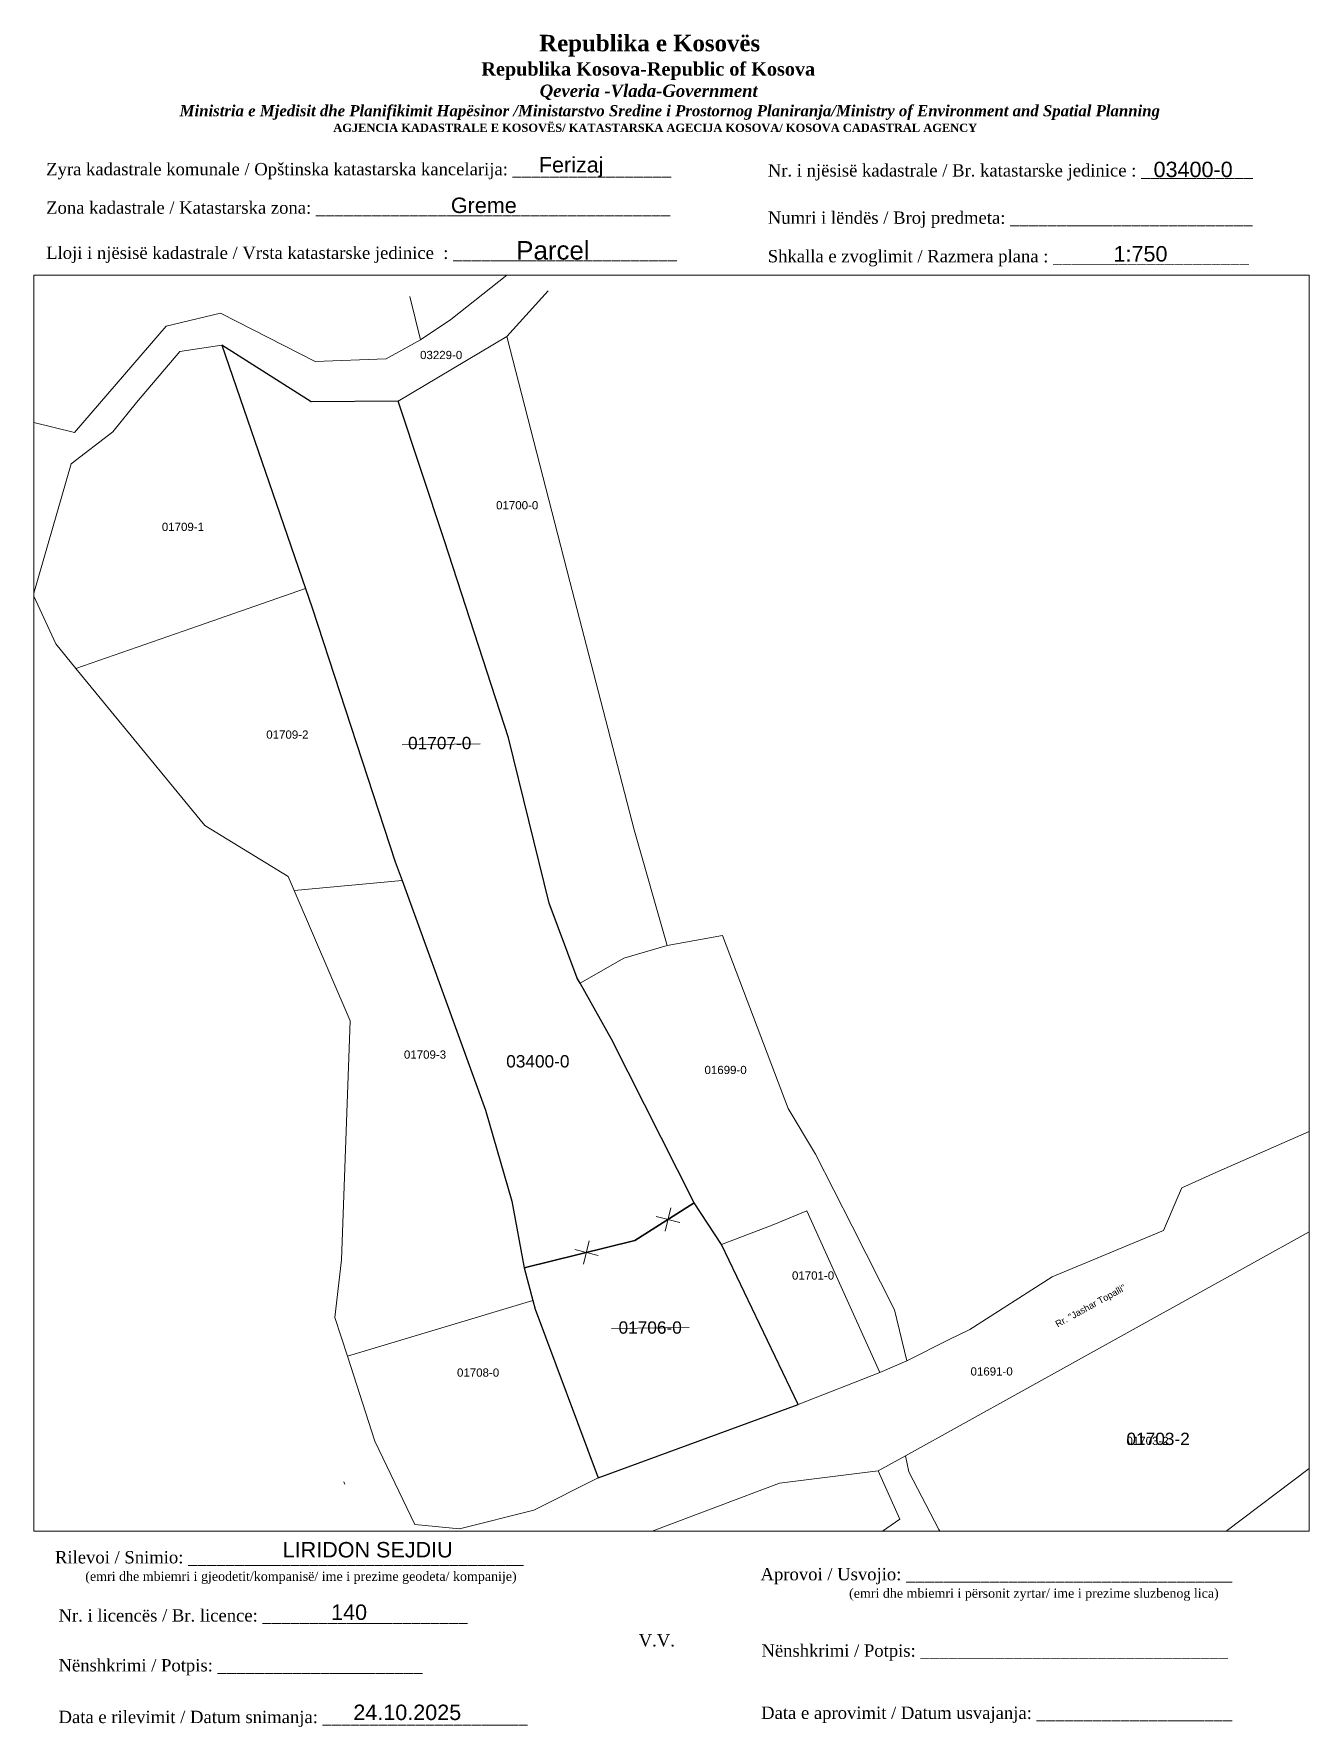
# Paper-space layout 'shpijat' of a CAD drawing. Header units: metres, sheet in millimetres. Extents: x 1 to 208, y 2 to 276.
# The model-space entities are those that its viewports show. They can reach past a viewport. Long polylines and large blocks are cut down to what shows.
import ezdxf

# ---------------------------------------------------------------- set-up
doc = ezdxf.new("R2010")
doc.units = ezdxf.units.M
doc.layers.get('0').update_dxf_attribs({"lineweight": 0})
for name, color, linetype, lineweight in [('Korniza e jashtme', 7, 'Continuous', 0), ('Nr Parceles Baze', 7, 'Continuous', 0), ('Nr-Kojshi', 251, 'Continuous', 0), ('Parc-Kojshi', 251, 'Continuous', 0), ('Parc-Re', 1, 'Continuous', 0), ('Parcela Baze', 7, 'Continuous', 0), ('ParcReNet_12', 4, 'Continuous', 0)]:
    doc.layers.add(name, color=color, linetype=linetype, lineweight=lineweight)
doc.styles.get("Standard").update_dxf_attribs({"font": 'arial.ttf'})

msp = doc.modelspace()

# ---------------------------------------------------------------- linework, layer by layer
at = {"layer": 'Parc-Kojshi'}
for points in [[(7514498.27, 4686643.46), (7514487.8, 4686635.15)], [(7514484.11, 4686632.69), (7514482.81, 4686637.97)], [(7514494.63, 4686633.12), (7514499.65, 4686638.67)], [(7514459.8, 4686635.92), (7514453.23, 4686634.35)], [(7514471.34, 4686630.07), (7514459.8, 4686635.92)], [(7514453.23, 4686634.35), (7514442.09, 4686621.46)], [(7514487.8, 4686635.15), (7514484.11, 4686632.69)], [(7514454.87, 4686631.28), (7514459.97, 4686632.06)], [(7514484.11, 4686632.69), (7514479.96, 4686630.38)], [(7514481.42, 4686625.24), (7514494.63, 4686633.12)], [(7514502.28, 4686603.34), (7514494.63, 4686633.12)], [(7514449.62, 4686625.1), (7514454.87, 4686631.28)], [(7514479.96, 4686630.38), (7514471.34, 4686630.07)], [(7514446.74, 4686621.54), (7514449.62, 4686625.1)], [(7514442.09, 4686621.46), (7514436.13, 4686622.91)], [(7514441.65, 4686617.64), (7514446.74, 4686621.54)], [(7514437.07, 4686601.7), (7514441.65, 4686617.64)], [(7514510.11, 4686573.17), (7514502.28, 4686603.34)], [(7514439.79, 4686595.76), (7514437.07, 4686601.7)], [(7514456.2, 4686597.65), (7514470.15, 4686602.51)], [(7514470.15, 4686602.51), (7514470.97, 4686600.14)], [(7514442.23, 4686592.79), (7514456.2, 4686597.65)], [(7514442.23, 4686592.79), (7514439.79, 4686595.76)], [(7514457.92, 4686573.71), (7514442.23, 4686592.79)], [(7514468.05, 4686567.49), (7514457.92, 4686573.71)], [(7514514.11, 4686559.11), (7514510.11, 4686573.17)], [(7514468.77, 4686565.8), (7514468.05, 4686567.49)], [(7514468.77, 4686565.8), (7514481.89, 4686567.02)], [(7514475.56, 4686549.96), (7514468.77, 4686565.8)], [(7514520.82, 4686560.35), (7514514.11, 4686559.11)], [(7514528.79, 4686539.32), (7514520.82, 4686560.35)], [(7514508.84, 4686557.6), (7514503.52, 4686554.54)], [(7514514.11, 4686559.11), (7514508.84, 4686557.6)], [(7514503.18, 4686555.16), (7514503.18, 4686555.14)], [(7514503.18, 4686555.14), (7514503.52, 4686554.54)], [(7514474.54, 4686520.96), (7514475.56, 4686549.96)], [(7514532.12, 4686533.78), (7514528.79, 4686539.32)], [(7514593.56, 4686537.15), (7514580.77, 4686531.54)], [(7514536.57, 4686525.03), (7514532.12, 4686533.78)], [(7514580.77, 4686531.54), (7514576.65, 4686529.71)], [(7514576.2, 4686528.66), (7514574.42, 4686524.51)], [(7514576.65, 4686529.71), (7514576.2, 4686528.66)], [(7514526.86, 4686525.17), (7514531.06, 4686526.91)], [(7514531.06, 4686526.91), (7514539.96, 4686507.25)], [(7514520.72, 4686522.79), (7514526.86, 4686525.17)], [(7514541.72, 4686514.87), (7514536.57, 4686525.03)], [(7514574.42, 4686524.51), (7514560.88, 4686518.89)], [(7514473.73, 4686513.92), (7514474.54, 4686520.96)], [(7514550.89, 4686512.5), (7514560.88, 4686518.89)], [(7514497.79, 4686516.01), (7514475.25, 4686509.23)], [(7514543.24, 4686508.69), (7514541.72, 4686514.87)], [(7514475.25, 4686509.23), (7514473.73, 4686513.92)], [(7514550.89, 4686512.5), (7514548.37, 4686511.25)], [(7514548.37, 4686511.25), (7514543.24, 4686508.69)], [(7514475.25, 4686509.23), (7514478.59, 4686498.92)], [(7514543.24, 4686508.69), (7514539.96, 4686507.25)], [(7514539.96, 4686507.25), (7514530.02, 4686503.38)], [(7514478.59, 4686498.92), (7514483.45, 4686488.79)], [(7514539.75, 4686495.3), (7514543.08, 4686497.15)], [(7514543.46, 4686495.18), (7514543.08, 4686497.15)], [(7514474.93, 4686493.71), (7514474.79, 4686493.96)], [(7514527.74, 4686493.82), (7514490.6, 4686479.82)], [(7514497.89, 4686490.55), (7514505.72, 4686494.47)], [(7514539.75, 4686495.3), (7514527.74, 4686493.82)], [(7514542.37, 4686489.46), (7514539.75, 4686495.3)], [(7514547.13, 4686488.19), (7514543.46, 4686495.18)], [(7514488.85, 4686488.25), (7514497.89, 4686490.55)], [(7514483.45, 4686488.79), (7514488.85, 4686488.25)], [(7514492.63, 4686454.82), (7514542.37, 4686489.46)], [(7514553.86, 4686476.11), (7514547.13, 4686488.19)]]:
    msp.add_lwpolyline(points, dxfattribs=at)
at = {"layer": 'Parc-Re'}
for p, q in [((7514481.9, 4686583.51), (7514491.37, 4686583.64)), ((7514514.56, 4686527.26), (7514513.84, 4686524.41)), ((7514515.62, 4686525.47), (7514512.77, 4686526.2)), ((7514504.64, 4686523.27), (7514503.92, 4686520.42)), ((7514505.7, 4686521.49), (7514502.86, 4686522.21)), ((7514507.32, 4686512.62), (7514516.78, 4686512.74))]:
    msp.add_line(p, q, dxfattribs=at)
at = {"layer": 'Parc-Re', "flags": 128}
msp.add_lwpolyline([(7514520.72, 4686522.79), (7514517.39, 4686527.86), (7514507.35, 4686547.75), (7514503.52, 4686554.54), (7514503.18, 4686555.14), (7514503.18, 4686555.16), (7514499.77, 4686564.25), (7514494.83, 4686584.34), (7514487.05, 4686608.28), (7514481.42, 4686625.24), (7514470.82, 4686625.16), (7514459.97, 4686632.06), (7514470.15, 4686602.51), (7514470.97, 4686600.14), (7514481.06, 4686569.31), (7514481.89, 4686567.02), (7514492.01, 4686539.11), (7514495.23, 4686528.08), (7514496.74, 4686519.99), (7514497.79, 4686516.01), (7514498.06, 4686514.97), (7514505.72, 4686494.47), (7514530.02, 4686503.38)], close=True, dxfattribs=at)
at = {"layer": 'Parcela Baze', "lineweight": -3, "flags": 128}
for points in [[(7514487.05, 4686608.28), (7514481.42, 4686625.24), (7514470.82, 4686625.16), (7514459.97, 4686632.06), (7514470.15, 4686602.51), (7514470.97, 4686600.14), (7514481.06, 4686569.31), (7514481.89, 4686567.02), (7514492.01, 4686539.11), (7514495.23, 4686528.08), (7514496.74, 4686519.99), (7514510.19, 4686523.31), (7514517.39, 4686527.86), (7514507.35, 4686547.75), (7514503.52, 4686554.54), (7514503.18, 4686555.14), (7514503.18, 4686555.16), (7514499.77, 4686564.25), (7514494.83, 4686584.34)], [(7514520.72, 4686522.79), (7514517.39, 4686527.86), (7514510.19, 4686523.31), (7514496.74, 4686519.99), (7514497.79, 4686516.01), (7514498.06, 4686514.97), (7514505.72, 4686494.47), (7514530.02, 4686503.38)]]:
    msp.add_lwpolyline(points, close=True, dxfattribs=at)
at = {"layer": 'Parcela Baze'}
for points in [[(7514543.08, 4686497.15), (7514597.45, 4686527.3)], [(7514610.2, 4686509.22), (7514558.38, 4686470.17)], [(7514539.75, 4686495.3), (7514543.08, 4686497.15)], [(7514543.46, 4686495.18), (7514543.08, 4686497.15)], [(7514539.75, 4686495.3), (7514527.74, 4686493.82)], [(7514542.37, 4686489.46), (7514539.75, 4686495.3)], [(7514547.13, 4686488.19), (7514543.46, 4686495.18)], [(7514492.63, 4686454.82), (7514542.37, 4686489.46)], [(7514553.86, 4686476.11), (7514547.13, 4686488.19)]]:
    msp.add_lwpolyline(points, dxfattribs=at)
at = {"layer": 'Parcela Baze', "flags": 128}
msp.add_lwpolyline([(7514556.78, 4686469.03), (7514556.11, 4686471.55), (7514553.86, 4686476.11), (7514547.13, 4686488.19), (7514543.46, 4686495.18), (7514543.08, 4686497.15), (7514539.75, 4686495.3), (7514542.37, 4686489.46), (7514492.63, 4686454.82), (7514452.25, 4686424.69), (7514424.83, 4686406.62), (7514412.55, 4686401.39), (7514408.48, 4686389.13), (7514407.64, 4686378.98), (7514424.06, 4686384.58), (7514456.93, 4686402.03), (7514498.92, 4686427.68)], close=True, dxfattribs=at)
at = {"layer": 'ParcReNet_12', "flags": 128}
msp.add_lwpolyline([(7514494.83, 4686584.34), (7514487.05, 4686608.28), (7514481.42, 4686625.24), (7514470.82, 4686625.16), (7514459.97, 4686632.06), (7514470.15, 4686602.51), (7514470.97, 4686600.14), (7514481.06, 4686569.31), (7514481.89, 4686567.02), (7514492.01, 4686539.11), (7514495.23, 4686528.08), (7514496.74, 4686519.99), (7514497.79, 4686516.01), (7514498.06, 4686514.97), (7514505.72, 4686494.47), (7514530.02, 4686503.38), (7514520.72, 4686522.79), (7514517.39, 4686527.86), (7514507.35, 4686547.75), (7514503.52, 4686554.54), (7514503.18, 4686555.14), (7514503.18, 4686555.16), (7514499.77, 4686564.25)], close=True, dxfattribs=at)

# ---------------------------------------------------------------- texts
msp.add_text('Rr. "Jashar Topalli"', height=0.8, rotation=28.7517).set_placement((7514561.55, 4686512.72))
at = {"layer": 'Nr Parceles Baze'}
for s, p in [('01707-0', (7514482.61, 4686582.97)), ('01706-0', (7514508.19, 4686511.97)), ('01703-2', (7514569.92, 4686498.45))]:
    msp.add_text(s, height=1.5, dxfattribs=at).set_placement(p)
at = {"layer": 'Nr-Kojshi'}
for s, p in [('03229-0', (7514484.07, 4686630.36)), ('01700-0', (7514493.31, 4686612.11)), ('01709-1', (7514452.69, 4686609.48)), ('01709-2', (7514465.38, 4686584.25)), ('01709-3', (7514482.11, 4686545.38)), ('01699-0', (7514518.64, 4686543.51)), ('01701-0', (7514529.27, 4686518.54)), ('01708-0', (7514488.56, 4686506.75)), ('01691-0', (7514550.97, 4686506.89)), ('01703-2', (7514569.92, 4686498.45))]:
    msp.add_text(s, height=1, dxfattribs=at).set_placement(p)
at = {"layer": 'ParcReNet_12', "color": 1}
msp.add_text('03400-0', height=1.5, dxfattribs=at).set_placement((7514494.54, 4686544.31))

psp = doc.layouts.new('shpijat')

# ---------------------------------------------------------------- texts
for s, p in [('03400-0', (182.42, 252.84)), ('Greme', (68.56, 247.03)), ('1:750', (175.93, 239.17)), ('LIRIDON SEJDIU ', (41.3, 29.28)), ('140', (49.15, 19.16)), ('24.10.2025', (52.75, 2.94))]:
    psp.add_text(s, height=2.5).set_placement(p)
for s, insert, char_height, width, attachment_point in [('\\pi77.297;{\\fBook Antiqua|b1|i0|c0|p18;\\H1.333x;Republika e Kosovës\\fTimes New Roman|b1|i0|c0|p18;\\P\\pi67.927;\\fBook Antiqua|b1|i0|c0|p18;\\H0.8125x;Republika Kosova-Republic of Kosova\\fTimes New Roman|b1|i0|c0|p18;\\P\\pi77.378;\\fBook Antiqua|b1|i1|c0|p18;\\H0.9233x;Qeveria -Vlada-Government \\P\\pi13.032,l6,t23.033;\\fTimes New Roman|b1|i1|c0|p18;\\H0.9x;Ministria e Mjedisit dhe Planifikimit Hapësinor /Ministarstvo Sredine i Prostornog Planiranja/Ministry of Environment and Spatial Planning\\P\\pi43.931,l0,tz;\\fBook Antiqua|b1|i0|c0|p18;\\H0.7406x;AGJENCIA KADASTRALE E KOSOVËS/ KATASTARSKA AGECIJA KOSOVA/ KOSOVA CADASTRAL AGENCY}', (5.57, 275.89), 2, 191.8237, 1), ('{\\fTimes New Roman|b0|i0|c0|p18;Zyra kadastrale komunale / Opštinska katastarska kancelarija: _________________}', (2.98, 255.14), 2, 100.6873, 1), ('Ferizaj', (88.05, 254.47), 2.5, 9.9735, 5), ('{\\fTimes New Roman|b0|i0|c0|p18;Nr. i njësisë kadastrale / Br. katastarske jedinice : ____________}', (119.91, 254.94), 2, 79.9484, 1), ('{\\fTimes New Roman|b0|i0|c0|p18;Zona kadastrale / Katastarska zona: ______________________________________}', (2.98, 248.91), 2, 100.6873, 1), ('{\\fTimes New Roman|b0|i0|c0|p18;Numri i lëndës / Broj predmeta: __________________________}', (119.91, 247.28), 2, 79.9484, 1), ('{\\fTimes New Roman|b0|i0|c0|p18;Lloji i njësisë kadastrale / Vrsta katastarske jedinice  : ________________________}', (2.98, 241.59), 2, 100.6873, 1), ('{\\fArial|b0|i0|c0|p34;Parcel}', (85.09, 240.96), 3, 11.2939, 5), ('{\\fTimes New Roman|b0|i0|c0|p18;Shkalla e zvoglimit / Razmera plana : _____________________}', (119.91, 241.04), 2, 79.9484, 1), ('{\\fTimes New Roman|b0|i0|c0|p18;Rilevoi / Snimio: ____________________________________\\P     \\H0.75x;(emri dhe mbiemri i gjeodetit/kompanisë/ ime i prezime geodeta/ kompanije)}', (42.38, 27.65), 2, 74.7958, 5), ('{\\fTimes New Roman|b0|i0|c0|p18; Aprovoi / Usvojio: ___________________________________\\P                    \\H0.75x;(emri dhe mbiemri i përsonit zyrtar/ ime i prezime sluzbenog lica)}', (117.98, 27.58), 2, 83.344, 1), ('{\\fTimes New Roman|b0|i0|c0|p18;Nr. i licencës / Br. licence: ______________________\\P                                }', (4.98, 20.89), 2, 83.344, 1), ('{\\fTimes New Roman|b0|i0|c0|p18;V.V.                                 }', (101.92, 15.84), 2, 5.7076, 5), ('{\\fTimes New Roman|b0|i0|c0|p18; Nënshkrimi / Potpis: _________________________________}', (118.12, 15.2), 2, 83.344, 1), ('{\\fTimes New Roman|b0|i0|c0|p18;Nënshkrimi / Potpis: ______________________\\P                                 }', (4.98, 12.82), 2, 83.344, 1), ('{\\fTimes New Roman|b0|i0|c0|p18;Data e rilevimit / Datum snimanja: ______________________\\P                                 }', (4.98, 4.45), 2, 83.344, 1), ('{\\fTimes New Roman|b0|i0|c0|p18; Data e aprovimit / Datum usvajanja: _____________________}', (118.07, 5.12), 2, 83.344, 1)]:
    psp.add_mtext(s, dxfattribs=dict(insert=insert, char_height=char_height, width=width, attachment_point=attachment_point))

# ---------------------------------------------------------------- viewports
at = {"layer": 'Korniza e jashtme', "view_target_point": (370776.43, 310629.57)}
psp.add_viewport(center=(104.31, 135.25), size=(206.65, 203.4046), view_center_point=(7143738.2, 4375934.7), view_height=152.5534, dxfattribs=at)

doc.saveas('drawing.dxf')
